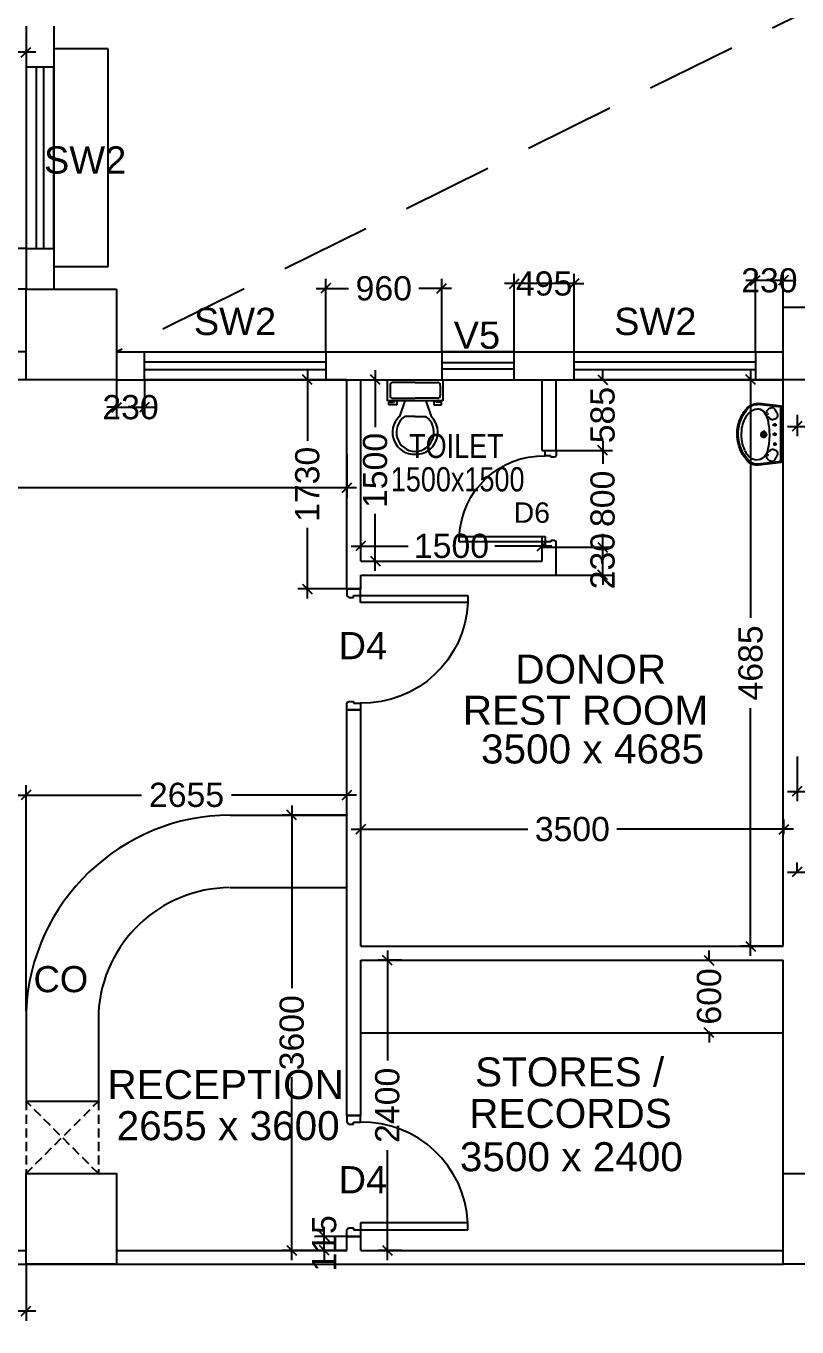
# Model space of a CAD drawing. Extents: x 7897917 to 8423973, y -6487334 to -6173396.
# Drawn here: x 7980594 to 7986973, y -6427477 to -6416719 of the extents above; entities that cross this region are included whole.
import ezdxf
from ezdxf.enums import TextEntityAlignment as Align

# ---------------------------------------------------------------- set-up
doc = ezdxf.new("R2010")
doc.units = 0
doc.header["$LTSCALE"] = 600
doc.header["$MEASUREMENT"] = 0
doc.header["$PDMODE"] = 35
for name, pattern in [('DASHED2', [0.375, 0.25, -0.125]), ('HIDDEN', [0.375, 0.25, -0.125]), ('HIDDEN2', [0.1875, 0.125, -0.0625])]:
    doc.linetypes.add(name, pattern=pattern)
doc.layers.get('0').update_dxf_attribs({"linetype": 'CONTINUOUS'})
doc.layers.get('Defpoints').update_dxf_attribs({"linetype": 'CONTINUOUS'})
for name, color, linetype in [('chajja', 7, 'CONTINUOUS'), ('Counter', 7, 'CONTINUOUS'), ('DOOR', 32, 'CONTINUOUS'), ('Duct', 8, 'CONTINUOUS'), ('furniture', 33, 'CONTINUOUS'), ('joinery', 7, 'CONTINUOUS'), ('LA-column', 3, 'CONTINUOUS'), ('REVISIONS', 6, 'CONTINUOUS'), ('Room Dim', 1, 'CONTINUOUS'), ('TEXT', 6, 'CONTINUOUS'), ('Toi-Euip', 8, 'CONTINUOUS'), ('toi-fix', 46, 'CONTINUOUS'), ('Walls', 7, 'CONTINUOUS'), ('WIN', 151, 'CONTINUOUS'), ('Working Dim', 5, 'CONTINUOUS')]:
    doc.layers.add(name, color=color, linetype=linetype)
doc.styles.add('ari', font='arial.ttf')
doc.styles.add('ARIAL', font='arial.ttf')
doc.dimstyles.new('int. dim', dxfattribs={"dimtxt": 450, "dimasz": 80, "dimexe": 80, "dimexo": 0, "dimgap": 70, "dimtad": 0, "dimdec": 0, "dimzin": 12, "dimdsep": 46, "dimtxsty": 'ari', "dimblk": 'OBLIQUE', "dimcen": 2, "dimdle": 80, "dimclrd": 256, "dimclre": 256, "dimclrt": 6, "dimadec": 0, "dimazin": 0, "dimtfac": 1, "dimtdec": 0, "dimtix": 1, "dimtmove": 2, "dimatfit": 3, "dimfxl": 1, "dimtolj": 1, "dimtzin": 0, "dimlwd": -1, "dimlwe": -1, "dimarcsym": 0})

# ---------------------------------------------------------------- blocks, each defined once
blk = doc.blocks.new('_Oblique')
at = {"color": 0, "linetype": 'ByBlock', "lineweight": -2}
blk.add_line((-0.5, -0.5), (0.5, 0.5), dxfattribs=at)
blk = doc.blocks.new('*D986')
at = {"layer": 'Defpoints', "color": 0, "transparency": 16777216}
for p in [(7981344, -6419644, 2), (7981574, -6419644, 2), (7981574, -6419872)]:
    blk.add_point(p, dxfattribs=at)
at = {"layer": 'Working Dim', "transparency": 16777216}
for p, q in [((7981344, -6419644), (7981344, -6419952)), ((7981574, -6419644), (7981574, -6419952)), ((7981344, -6419872), (7981264, -6419872)), ((7981344, -6419872), (7981574, -6419872)), ((7981574, -6419872), (7981654, -6419872))]:
    blk.add_line(p, q, dxfattribs=at)
at = {"layer": 'Working Dim', "transparency": 16777216, "xscale": 80, "yscale": 80, "zscale": 80}
blk.add_blockref('_Oblique', (7981344, -6419872), dxfattribs=at)
at = {"layer": 'Working Dim', "transparency": 16777216, "xscale": 80, "yscale": 80, "zscale": 80, "rotation": 180}
blk.add_blockref('_Oblique', (7981574, -6419872), dxfattribs=at)
at = {"layer": 'Working Dim', "color": 6, "transparency": 16777216, "insert": (7981459, -6419872), "char_height": 200, "attachment_point": 5, "style": 'ari'}
blk.add_mtext('\\A1;230', dxfattribs=at)
blk = doc.blocks.new('1000')
at = {"layer": 'DOOR'}
for p, q in [((0, -100), (0, 0)), ((0, 0), (49.7, 0)), ((49.7, 0), (49.7, -2.2)), ((63.2, -49.5), (49.7, -49.5)), ((49.7, -49.5), (49.7, -100)), ((63.2, -13.5), (61, -13.5)), ((63.2, -13.5), (63.2, -49.5)), ((836.8, -13.5), (836.8, -49.5)), ((836.8, -13.5), (839, -13.5)), ((836.8, -49.5), (850.3, -49.5)), ((850.3, 0), (850.3, -2.2)), ((900, 0), (850.3, 0)), ((850.3, -49.5), (850.3, -100)), ((900, -100), (900, 0)), ((49.7, -100), (0, -100)), ((49.7, -100), (49.7, -900.6)), ((100.2, -100), (49.7, -100)), ((100.2, -900.6), (100.2, -100)), ((850.3, -100), (900, -100)), ((49.7, -900.6), (100.2, -900.6))]:
    blk.add_line(p, q, dxfattribs=at)
for centre, major_axis, start_param, end_param in [((49.7, -13.5), (-7.95, 7.95), 3.926991, 5.497787), ((850.3, -13.5), (7.95, 7.95), 0.785398, 2.356194)]:
    blk.add_ellipse(centre, major_axis=major_axis, ratio=1, start_param=start_param, end_param=end_param, dxfattribs=at)
at = {"layer": 'DOOR', "color": 145}
blk.add_ellipse((64.3, -115.3), major_axis=(-519.7, 589.8), ratio=1, start_param=2.464943, end_param=4.009476, dxfattribs=at)
blk = doc.blocks.new('*D1545')
at = {"layer": 'Defpoints', "color": 0, "transparency": 16777216}
for p in [(7986864, -6423361), (7983364, -6423401, 14), (7986864, -6423402, 14)]:
    blk.add_point(p, dxfattribs=at)
at = {"layer": 'Working Dim', "transparency": 16777216}
for p, q in [((7983284, -6423361), (7984746, -6423361)), ((7983364, -6423401), (7983364, -6423281)), ((7986944, -6423361), (7985482, -6423361)), ((7986864, -6423402), (7986864, -6423281))]:
    blk.add_line(p, q, dxfattribs=at)
at = {"layer": 'Working Dim', "transparency": 16777216, "xscale": 80, "yscale": 80, "zscale": 80, "rotation": 180}
blk.add_blockref('_Oblique', (7983364, -6423361), dxfattribs=at)
at = {"layer": 'Working Dim', "transparency": 16777216, "xscale": 80, "yscale": 80, "zscale": 80}
blk.add_blockref('_Oblique', (7986864, -6423361), dxfattribs=at)
at = {"layer": 'Working Dim', "color": 6, "transparency": 16777216, "insert": (7985114, -6423361), "char_height": 200, "attachment_point": 5, "style": 'ari'}
blk.add_mtext('\\A1;3500', dxfattribs=at)
blk = doc.blocks.new('*D1546')
at = {"layer": 'Defpoints', "color": 0, "transparency": 16777216}
for p in [(7976994, -6420261, 1), (7983249, -6420261, 10), (7983249, -6420537)]:
    blk.add_point(p, dxfattribs=at)
at = {"layer": 'Working Dim', "transparency": 16777216}
for p, q in [((7976994, -6420261), (7976994, -6420617)), ((7983249, -6420261), (7983249, -6420617)), ((7976914, -6420537), (7979752, -6420537)), ((7983329, -6420537), (7980491, -6420537))]:
    blk.add_line(p, q, dxfattribs=at)
at = {"layer": 'Working Dim', "transparency": 16777216, "xscale": 80, "yscale": 80, "zscale": 80, "rotation": 180}
blk.add_blockref('_Oblique', (7976994, -6420537), dxfattribs=at)
at = {"layer": 'Working Dim', "transparency": 16777216, "xscale": 80, "yscale": 80, "zscale": 80}
blk.add_blockref('_Oblique', (7983249, -6420537), dxfattribs=at)
at = {"layer": 'Working Dim', "color": 6, "transparency": 16777216, "insert": (7980121, -6420537), "char_height": 200, "attachment_point": 5, "style": 'ari'}
blk.add_mtext('\\A1;6255', dxfattribs=at)
blk = doc.blocks.new('*D1550')
at = {"layer": 'Defpoints', "color": 0, "transparency": 16777216}
for p in [(7983584, -6424444), (7983704, -6424444, 9), (7983704, -6426844, 4)]:
    blk.add_point(p, dxfattribs=at)
at = {"layer": 'Working Dim', "transparency": 16777216}
for p, q in [((7983704, -6424444), (7983504, -6424444)), ((7983584, -6424364), (7983584, -6425274)), ((7983584, -6426924), (7983584, -6426014)), ((7983704, -6426844), (7983504, -6426844))]:
    blk.add_line(p, q, dxfattribs=at)
at = {"layer": 'Working Dim', "transparency": 16777216, "xscale": 80, "yscale": 80, "zscale": 80}
for p, rotation in [((7983584, -6424444), 90), ((7983584, -6426844), 270)]:
    blk.add_blockref('_Oblique', p, dxfattribs=dict(at, rotation=rotation))
at = {"layer": 'Working Dim', "color": 6, "transparency": 16777216, "insert": (7983584, -6425644), "char_height": 200, "attachment_point": 5, "rotation": 90, "style": 'ari'}
blk.add_mtext('\\A1;2400', dxfattribs=at)
blk = doc.blocks.new('*D1552')
at = {"layer": 'Defpoints', "color": 0, "transparency": 16777216}
for p in [(7983249, -6423244, 9), (7982793, -6426844), (7983249, -6426844, 4)]:
    blk.add_point(p, dxfattribs=at)
at = {"layer": 'Working Dim', "transparency": 16777216}
for p, q in [((7982793, -6423164), (7982793, -6424675)), ((7983249, -6423244), (7982713, -6423244)), ((7982793, -6426924), (7982793, -6425412)), ((7983249, -6426844), (7982713, -6426844))]:
    blk.add_line(p, q, dxfattribs=at)
at = {"layer": 'Working Dim', "transparency": 16777216, "xscale": 80, "yscale": 80, "zscale": 80}
for p, rotation in [((7982793, -6423244), 90), ((7982793, -6426844), 270)]:
    blk.add_blockref('_Oblique', p, dxfattribs=dict(at, rotation=rotation))
at = {"layer": 'Working Dim', "color": 6, "transparency": 16777216, "insert": (7982793, -6425044), "char_height": 200, "attachment_point": 5, "rotation": 90, "style": 'ari'}
blk.add_mtext('\\A1;3600', dxfattribs=at)
blk = doc.blocks.new('*D1553')
at = {"layer": 'Defpoints', "color": 0, "transparency": 16777216}
for p in [(7986859, -6419644, 2), (7986589, -6424329), (7986859, -6424329, 9)]:
    blk.add_point(p, dxfattribs=at)
at = {"layer": 'Working Dim', "transparency": 16777216}
for p, q in [((7986589, -6419564), (7986589, -6421613)), ((7986859, -6419644), (7986509, -6419644)), ((7986589, -6424409), (7986589, -6422360)), ((7986859, -6424329), (7986509, -6424329))]:
    blk.add_line(p, q, dxfattribs=at)
at = {"layer": 'Working Dim', "transparency": 16777216, "xscale": 80, "yscale": 80, "zscale": 80}
for p, rotation in [((7986589, -6419644), 90), ((7986589, -6424329), 270)]:
    blk.add_blockref('_Oblique', p, dxfattribs=dict(at, rotation=rotation))
at = {"layer": 'Working Dim', "color": 6, "transparency": 16777216, "insert": (7986589, -6421986), "char_height": 200, "attachment_point": 5, "rotation": 90, "style": 'ari'}
blk.add_mtext('\\A1;4685', dxfattribs=at)
blk = doc.blocks.new('*D1554')
at = {"layer": 'Defpoints', "color": 0, "transparency": 16777216}
for p in [(7986974, -6419934, 13), (7993494, -6419934, 2), (7993494, -6420030)]:
    blk.add_point(p, dxfattribs=at)
at = {"layer": 'Working Dim', "transparency": 16777216}
for p, q in [((7986974, -6419934), (7986974, -6420110)), ((7993494, -6419934), (7993494, -6420110)), ((7986894, -6420030), (7989865, -6420030)), ((7993574, -6420030), (7990603, -6420030))]:
    blk.add_line(p, q, dxfattribs=at)
at = {"layer": 'Working Dim', "transparency": 16777216, "xscale": 80, "yscale": 80, "zscale": 80, "rotation": 180}
blk.add_blockref('_Oblique', (7986974, -6420030), dxfattribs=at)
at = {"layer": 'Working Dim', "transparency": 16777216, "xscale": 80, "yscale": 80, "zscale": 80}
blk.add_blockref('_Oblique', (7993494, -6420030), dxfattribs=at)
at = {"layer": 'Working Dim', "color": 6, "transparency": 16777216, "insert": (7990234, -6420030), "char_height": 200, "attachment_point": 5, "style": 'ari'}
blk.add_mtext('\\A1;6520', dxfattribs=at)
blk = doc.blocks.new('A$C70ED7303')
at = {"layer": 'toi-fix', "color": 8}
for p, q in [((0, 0), (229, 0)), ((229, 0), (229, -174)), ((-229, 0), (0, 0)), ((-229, -174), (-229, 0)), ((-207, -44), (-207, -131)), ((0, -22), (-185, -22)), ((0, -22), (185, -22)), ((207, -44), (207, -131)), ((229, -174), (-229, -174)), ((-218, -207), (-218, -185)), ((-218, -185), (-174, -185)), ((-153, -207), (-218, -207)), ((-185, -153), (0, -153)), ((-174, -185), (-174, -174)), ((-153, -174), (-153, -207)), ((-87, -174), (-131, -305)), ((185, -153), (0, -153)), ((87, -174), (131, -305)), ((153, -174), (153, -207)), ((153, -207), (218, -207)), ((174, -185), (174, -174)), ((218, -185), (174, -185)), ((218, -207), (218, -185)), ((0, -305), (-87, -305)), ((0, -305), (87, -305))]:
    blk.add_line(p, q, dxfattribs=at)
for centre, major_axis, start_param, end_param in [((-188, -41), (13.6, -13.6), 2.214297, 4.068888), ((188, -41), (13.6, -13.6), 0.643501, 2.498091), ((-188, -134), (-13.6, -13.6), 5.35589, 7.21048), ((188, -134), (-13.6, -13.6), 0.643501, 2.498091), ((-7, -436), (-128, -128), 4.686239, 7.105146), ((5, -435), (-113, -113), 4.541602, 7.039318), ((7, -436), (56, -172), -0.351019, 2.067888), ((-5, -435), (-113, -113), 0.814663, 3.31238)]:
    blk.add_ellipse(centre, major_axis=major_axis, ratio=1, start_param=start_param, end_param=end_param, dxfattribs=at)
blk = doc.blocks.new('A$C5FEC0201')
at = {"layer": 'Toi-Euip'}
for p, q in [((0, 473), (185, 494)), ((0, 465), (191, 487)), ((0, 473), (0, 21)), ((10, 458), (10, 40)), ((72, 323), (39, 323)), ((54, 310), (54, 337)), ((72, 248), (39, 248)), ((54, 236), (54, 262)), ((173, 246), (112, 246)), ((143, 277), (143, 216)), ((67, 169), (39, 169)), ((54, 156), (54, 183)), ((0, 29), (191, 7)), ((0, 21), (185, 0))]:
    blk.add_line(p, q, dxfattribs=at)
for centre, radius in [((54, 323), 6.43), ((54, 248), 6.43), ((143, 246), 21.6), ((143, 246), 15.5), ((143, 246), 10.9), ((54, 169), 6.43)]:
    blk.add_circle(centre, radius, dxfattribs=at)
for centre, radius, start, end in [((-15, 454), 24.7, 11.1451, 53.7785), ((155, 371), 126, 140.5982, 160.4136), ((76, 442), 20.7, 62.4908, 153.191), ((68, 406), 56.9, 34.9669, 71.6496), ((101, 427), 17.9, 320.4642, 39.5358), ((203, 375), 80.1, 113.693, 156.3813), ((191, 356), 94.7, 75.5854, 102.6546), ((195, 411), 83.2, 73.2392, 96.9959), ((198, 409), 78.1, 56.7911, 95.1402), ((173, 329), 126, 27.7975, 70.6946), ((197, 387), 106, 42.34, 78.5521), ((182, 367), 123, 31.8415, 61.2146), ((66, 263), 287, 13.6801, 43.1199), ((135, 301), 200, 16.9894, 40.6854), ((66, 397), 34, 151.9192, 201.3561), ((75, 413), 49.2, 215.0585, 257.193), ((73, 396), 31.9, 253.9654, 299.9209), ((114, 361), 26.8, 118.2715, 163.614), ((898, 213), 801, 171.2228, 177.52), ((107, 378), 8.55, 353.1526, 127.3039), ((273, 323), 167, 149.5902, 175.9719), ((120, 410), 8.6, 136.0403, 216.1074), ((121, 409), 8.72, 204.5104, 300.3287), ((73, 260), 247, 0.5187, 31.0564), ((45, 247), 303, 336.1951, 21.8497), ((83, 251), 274, 347.1391, 16.8516), ((830, 250), 732, 180.2431, 185.5482), ((23, 243), 298, 335.4107, 3.8454), ((66, 95), 34, 158.6439, 208.0808), ((75, 79), 49.2, 102.807, 144.9415), ((73, 96), 31.9, 60.0791, 106.0346), ((114, 132), 26.8, 196.386, 241.7285), ((397, 201), 296, 184.2321, 193.8267), ((107, 113), 7.39, 228.2984, 348.6803), ((218, 146), 110, 188.0202, 245.0221), ((164, 170), 140, 301.8603, 338.3132), ((67, 229), 275, 316.2173, 337.6674), ((60, 236), 294, 316.3845, 351.023), ((-16, 41), 25.7, 308.7487, 358.5796), ((155, 121), 126, 199.5864, 219.4018), ((76, 50), 20.7, 206.809, 297.5092), ((68, 86), 56.9, 288.3504, 325.0331), ((120, 82), 8.6, 143.8926, 223.9597), ((121, 84), 7.73, 75.1523, 157.9307), ((101, 65), 17.9, 320.4642, 39.5358), ((200, 112), 70.9, 246.7779, 302.4081), ((198, 99), 99.5, 262.3942, 318.6169), ((196, 102), 94.4, 267.2238, 318.0895)]:
    blk.add_arc(centre, radius, start, end, dxfattribs=at)
blk = doc.blocks.new('*D1558')
at = {"layer": 'Defpoints', "color": 0, "transparency": 16777216}
for p in [(7983364, -6421019), (7983364, -6421144, 2), (7984864, -6421144, 2)]:
    blk.add_point(p, dxfattribs=at)
at = {"layer": 'Working Dim', "transparency": 16777216}
for p, q in [((7983364, -6421144), (7983364, -6420939)), ((7984864, -6421144), (7984864, -6420939)), ((7983284, -6421019), (7983755, -6421019)), ((7984944, -6421019), (7984473, -6421019))]:
    blk.add_line(p, q, dxfattribs=at)
at = {"layer": 'Working Dim', "transparency": 16777216, "xscale": 80, "yscale": 80, "zscale": 80, "rotation": 180}
blk.add_blockref('_Oblique', (7983364, -6421019), dxfattribs=at)
at = {"layer": 'Working Dim', "transparency": 16777216, "xscale": 80, "yscale": 80, "zscale": 80}
blk.add_blockref('_Oblique', (7984864, -6421019), dxfattribs=at)
at = {"layer": 'Working Dim', "color": 6, "transparency": 16777216, "insert": (7984114, -6421019), "char_height": 200, "attachment_point": 5, "style": 'ari'}
blk.add_mtext('\\A1;1500', dxfattribs=at)
blk = doc.blocks.new('*D1559')
at = {"layer": 'Defpoints', "color": 0, "transparency": 16777216}
for p in [(7983364, -6419644, 9), (7983364, -6421144, 11), (7983483, -6421144)]:
    blk.add_point(p, dxfattribs=at)
at = {"layer": 'Working Dim', "transparency": 16777216}
for p, q in [((7983483, -6419564), (7983483, -6420035)), ((7983364, -6419644), (7983563, -6419644)), ((7983483, -6421224), (7983483, -6420753)), ((7983364, -6421144), (7983563, -6421144))]:
    blk.add_line(p, q, dxfattribs=at)
at = {"layer": 'Working Dim', "transparency": 16777216, "xscale": 80, "yscale": 80, "zscale": 80}
for p, rotation in [((7983483, -6419644), 90), ((7983483, -6421144), 270)]:
    blk.add_blockref('_Oblique', p, dxfattribs=dict(at, rotation=rotation))
at = {"layer": 'Working Dim', "color": 6, "transparency": 16777216, "insert": (7983483, -6420394), "char_height": 200, "attachment_point": 5, "rotation": 90, "style": 'ari'}
blk.add_mtext('\\A1;1500', dxfattribs=at)
blk = doc.blocks.new('*D1666')
at = {"layer": 'Defpoints', "color": 0, "transparency": 16777216}
for p in [(7979544, -6426959, 16), (7980594, -6426959, 19), (7979544, -6427346)]:
    blk.add_point(p, dxfattribs=at)
at = {"layer": 'Working Dim', "transparency": 16777216}
for p, q in [((7979544, -6426959), (7979544, -6427426)), ((7980594, -6426959), (7980594, -6427426)), ((7979464, -6427346), (7979710, -6427346)), ((7980674, -6427346), (7980428, -6427346))]:
    blk.add_line(p, q, dxfattribs=at)
at = {"layer": 'Working Dim', "transparency": 16777216, "xscale": 80, "yscale": 80, "zscale": 80, "rotation": 180}
blk.add_blockref('_Oblique', (7979544, -6427346), dxfattribs=at)
at = {"layer": 'Working Dim', "transparency": 16777216, "xscale": 80, "yscale": 80, "zscale": 80}
blk.add_blockref('_Oblique', (7980594, -6427346), dxfattribs=at)
at = {"layer": 'Working Dim', "color": 6, "transparency": 16777216, "insert": (7980069, -6427346), "char_height": 200, "attachment_point": 5, "style": 'ari'}
blk.add_mtext('\\A1;1050', dxfattribs=at)
blk = doc.blocks.new('*D1667')
at = {"layer": 'Defpoints', "color": 0, "transparency": 16777216}
for p in [(7986974, -6423716, 14), (7993494, -6423716, 2), (7993494, -6423716)]:
    blk.add_point(p, dxfattribs=at)
at = {"layer": 'Working Dim', "transparency": 16777216}
for p, q in [((7986974, -6423716), (7986974, -6423636)), ((7986894, -6423716), (7989865, -6423716)), ((7993574, -6423716), (7990603, -6423716)), ((7993494, -6423716), (7993494, -6423796))]:
    blk.add_line(p, q, dxfattribs=at)
at = {"layer": 'Working Dim', "transparency": 16777216, "xscale": 80, "yscale": 80, "zscale": 80, "rotation": 180}
blk.add_blockref('_Oblique', (7986974, -6423716), dxfattribs=at)
at = {"layer": 'Working Dim', "transparency": 16777216, "xscale": 80, "yscale": 80, "zscale": 80}
blk.add_blockref('_Oblique', (7993494, -6423716), dxfattribs=at)
at = {"layer": 'Working Dim', "color": 6, "transparency": 16777216, "insert": (7990234, -6423716), "char_height": 200, "attachment_point": 5, "style": 'ari'}
blk.add_mtext('\\A1;6520', dxfattribs=at)
blk = doc.blocks.new('*D1668')
at = {"layer": 'Defpoints', "color": 0, "transparency": 16777216}
for p in [(7986233, -6424444, 9), (7986246, -6424444), (7986233, -6425044, 9)]:
    blk.add_point(p, dxfattribs=at)
at = {"layer": 'Working Dim', "transparency": 16777216}
for p, q in [((7986233, -6424444), (7986326, -6424444)), ((7986246, -6424444), (7986246, -6424364)), ((7986246, -6424444), (7986246, -6424453)), ((7986233, -6425044), (7986326, -6425044)), ((7986246, -6425044), (7986246, -6425035)), ((7986246, -6425044), (7986246, -6425124))]:
    blk.add_line(p, q, dxfattribs=at)
at = {"layer": 'Working Dim', "transparency": 16777216, "xscale": 80, "yscale": 80, "zscale": 80}
for p, rotation in [((7986246, -6424444), 270), ((7986246, -6425044), 90)]:
    blk.add_blockref('_Oblique', p, dxfattribs=dict(at, rotation=rotation))
at = {"layer": 'Working Dim', "color": 6, "transparency": 16777216, "insert": (7986246, -6424744), "char_height": 200, "attachment_point": 5, "rotation": 90, "style": 'ari'}
blk.add_mtext('\\A1;600', dxfattribs=at)
blk = doc.blocks.new('*D1669')
at = {"layer": 'Defpoints', "color": 0, "transparency": 16777216}
for p in [(7986974, -6422759, 3), (7987834, -6422759), (7987834, -6423049)]:
    blk.add_point(p, dxfattribs=at)
at = {"layer": 'Working Dim', "transparency": 16777216}
for p, q in [((7986974, -6422759), (7986974, -6423129)), ((7987834, -6422759), (7987834, -6423129)), ((7986894, -6423049), (7987113, -6423049)), ((7987914, -6423049), (7987695, -6423049))]:
    blk.add_line(p, q, dxfattribs=at)
at = {"layer": 'Working Dim', "transparency": 16777216, "xscale": 80, "yscale": 80, "zscale": 80, "rotation": 180}
blk.add_blockref('_Oblique', (7986974, -6423049), dxfattribs=at)
at = {"layer": 'Working Dim', "transparency": 16777216, "xscale": 80, "yscale": 80, "zscale": 80}
blk.add_blockref('_Oblique', (7987834, -6423049), dxfattribs=at)
at = {"layer": 'Working Dim', "color": 6, "transparency": 16777216, "insert": (7987404, -6423049), "char_height": 200, "attachment_point": 5, "style": 'ari'}
blk.add_mtext('\\A1;860', dxfattribs=at)
blk = doc.blocks.new('*D1686')
at = {"layer": 'Defpoints', "color": 0, "transparency": 16777216}
for p in [(7980357, -6418558), (7980594, -6418558, 2), (7980594, -6418894, 19)]:
    blk.add_point(p, dxfattribs=at)
at = {"layer": 'Working Dim', "transparency": 16777216}
for p, q in [((7980357, -6418558), (7980357, -6418478)), ((7980594, -6418558), (7980277, -6418558)), ((7980357, -6418894), (7980357, -6418558)), ((7980594, -6418894), (7980277, -6418894)), ((7980357, -6418894), (7980357, -6418974))]:
    blk.add_line(p, q, dxfattribs=at)
at = {"layer": 'Working Dim', "transparency": 16777216, "xscale": 80, "yscale": 80, "zscale": 80}
for p, rotation in [((7980357, -6418558), 270), ((7980357, -6418894), 90)]:
    blk.add_blockref('_Oblique', p, dxfattribs=dict(at, rotation=rotation))
at = {"layer": 'Working Dim', "color": 6, "transparency": 16777216, "insert": (7980357, -6418726), "char_height": 200, "attachment_point": 5, "rotation": 90, "style": 'ari'}
blk.add_mtext('\\A1;335', dxfattribs=at)
blk = doc.blocks.new('*D1688')
at = {"layer": 'Defpoints', "color": 0, "transparency": 16777216}
for p in [(7976994, -6416845, 2), (7980594, -6416845, 2), (7980594, -6416936)]:
    blk.add_point(p, dxfattribs=at)
at = {"layer": 'Working Dim', "transparency": 16777216}
for p, q in [((7976994, -6416845), (7976994, -6417016)), ((7980594, -6416845), (7980594, -6417016)), ((7976914, -6416936), (7978426, -6416936)), ((7980674, -6416936), (7979162, -6416936))]:
    blk.add_line(p, q, dxfattribs=at)
at = {"layer": 'Working Dim', "transparency": 16777216, "xscale": 80, "yscale": 80, "zscale": 80, "rotation": 180}
blk.add_blockref('_Oblique', (7976994, -6416936), dxfattribs=at)
at = {"layer": 'Working Dim', "transparency": 16777216, "xscale": 80, "yscale": 80, "zscale": 80}
blk.add_blockref('_Oblique', (7980594, -6416936), dxfattribs=at)
at = {"layer": 'Working Dim', "color": 6, "transparency": 16777216, "insert": (7978794, -6416936), "char_height": 200, "attachment_point": 5, "style": 'ari'}
blk.add_mtext('\\A1;3600', dxfattribs=at)
blk = doc.blocks.new('*D2346')
at = {"layer": 'Defpoints', "color": 0, "transparency": 16777216}
for p in [(7986629, -6418823), (7986629, -6419414, 2), (7986859, -6419414, 2)]:
    blk.add_point(p, dxfattribs=at)
at = {"layer": 'Working Dim', "transparency": 16777216}
for p, q in [((7986629, -6419414), (7986629, -6418743)), ((7986859, -6419414), (7986859, -6418743)), ((7986629, -6418823), (7986549, -6418823)), ((7986859, -6418823), (7986629, -6418823)), ((7986859, -6418823), (7986939, -6418823))]:
    blk.add_line(p, q, dxfattribs=at)
at = {"layer": 'Working Dim', "transparency": 16777216, "xscale": 80, "yscale": 80, "zscale": 80}
blk.add_blockref('_Oblique', (7986629, -6418823), dxfattribs=at)
at = {"layer": 'Working Dim', "transparency": 16777216, "xscale": 80, "yscale": 80, "zscale": 80, "rotation": 180}
blk.add_blockref('_Oblique', (7986859, -6418823), dxfattribs=at)
at = {"layer": 'Working Dim', "color": 6, "transparency": 16777216, "insert": (7986744, -6418823), "char_height": 200, "attachment_point": 5, "style": 'ari'}
blk.add_mtext('\\A1;230', dxfattribs=at)
blk = doc.blocks.new('*D2347')
at = {"layer": 'Defpoints', "color": 0, "transparency": 16777216}
for p in [(7984634, -6418849), (7984634, -6419414, 9), (7985129, -6419414, 2)]:
    blk.add_point(p, dxfattribs=at)
at = {"layer": 'Working Dim', "transparency": 16777216}
for p, q in [((7984634, -6418849), (7984554, -6418849)), ((7984634, -6419414), (7984634, -6418769)), ((7985129, -6418849), (7984634, -6418849)), ((7985129, -6419414), (7985129, -6418769)), ((7985129, -6418849), (7985209, -6418849))]:
    blk.add_line(p, q, dxfattribs=at)
at = {"layer": 'Working Dim', "transparency": 16777216, "xscale": 80, "yscale": 80, "zscale": 80}
blk.add_blockref('_Oblique', (7984634, -6418849), dxfattribs=at)
at = {"layer": 'Working Dim', "transparency": 16777216, "xscale": 80, "yscale": 80, "zscale": 80, "rotation": 180}
blk.add_blockref('_Oblique', (7985129, -6418849), dxfattribs=at)
at = {"layer": 'Working Dim', "color": 6, "transparency": 16777216, "insert": (7984881, -6418849), "char_height": 200, "attachment_point": 5, "style": 'ari'}
blk.add_mtext('\\A1;495', dxfattribs=at)
blk = doc.blocks.new('*D2348')
at = {"layer": 'Defpoints', "color": 0, "transparency": 16777216}
for p in [(7984034, -6418889), (7983074, -6419414, 2), (7984034, -6419414, 9)]:
    blk.add_point(p, dxfattribs=at)
at = {"layer": 'Working Dim', "transparency": 16777216}
for p, q in [((7983074, -6419414), (7983074, -6418809)), ((7984034, -6419414), (7984034, -6418809)), ((7982994, -6418889), (7983263, -6418889)), ((7984114, -6418889), (7983845, -6418889))]:
    blk.add_line(p, q, dxfattribs=at)
at = {"layer": 'Working Dim', "transparency": 16777216, "xscale": 80, "yscale": 80, "zscale": 80, "rotation": 180}
blk.add_blockref('_Oblique', (7983074, -6418889), dxfattribs=at)
at = {"layer": 'Working Dim', "transparency": 16777216, "xscale": 80, "yscale": 80, "zscale": 80}
blk.add_blockref('_Oblique', (7984034, -6418889), dxfattribs=at)
at = {"layer": 'Working Dim', "color": 6, "transparency": 16777216, "insert": (7983554, -6418889), "char_height": 200, "attachment_point": 5, "style": 'ari'}
blk.add_mtext('\\A1;960', dxfattribs=at)
blk = doc.blocks.new('*D2349')
at = {"layer": 'Defpoints', "color": 0, "transparency": 16777216}
for p in [(7983249, -6419644, 9), (7982922, -6421374), (7983249, -6421374, 2)]:
    blk.add_point(p, dxfattribs=at)
at = {"layer": 'Working Dim', "transparency": 16777216}
for p, q in [((7982922, -6419564), (7982922, -6420150)), ((7983249, -6419644), (7982842, -6419644)), ((7982922, -6421454), (7982922, -6420868)), ((7983249, -6421374), (7982842, -6421374))]:
    blk.add_line(p, q, dxfattribs=at)
at = {"layer": 'Working Dim', "transparency": 16777216, "xscale": 80, "yscale": 80, "zscale": 80}
for p, rotation in [((7982922, -6419644), 90), ((7982922, -6421374), 270)]:
    blk.add_blockref('_Oblique', p, dxfattribs=dict(at, rotation=rotation))
at = {"layer": 'Working Dim', "color": 6, "transparency": 16777216, "insert": (7982922, -6420509), "char_height": 200, "attachment_point": 5, "rotation": 90, "style": 'ari'}
blk.add_mtext('\\A1;1730', dxfattribs=at)
blk = doc.blocks.new('*D2350')
at = {"layer": 'Defpoints', "color": 0, "transparency": 16777216}
for p in [(7984979, -6421029, 2), (7985365, -6421029), (7984979, -6421259, 2)]:
    blk.add_point(p, dxfattribs=at)
at = {"layer": 'Working Dim', "transparency": 16777216}
for p, q in [((7985365, -6421029), (7985365, -6420949)), ((7984979, -6421029), (7985445, -6421029)), ((7985365, -6421259), (7985365, -6421029)), ((7984979, -6421259), (7985445, -6421259)), ((7985365, -6421259), (7985365, -6421339))]:
    blk.add_line(p, q, dxfattribs=at)
at = {"layer": 'Working Dim', "transparency": 16777216, "xscale": 80, "yscale": 80, "zscale": 80}
for p, rotation in [((7985365, -6421029), 270), ((7985365, -6421259), 90)]:
    blk.add_blockref('_Oblique', p, dxfattribs=dict(at, rotation=rotation))
at = {"layer": 'Working Dim', "color": 6, "transparency": 16777216, "insert": (7985365, -6421144), "char_height": 200, "attachment_point": 5, "rotation": 90, "style": 'ari'}
blk.add_mtext('\\A1;230', dxfattribs=at)
blk = doc.blocks.new('*D2351')
at = {"layer": 'Defpoints', "color": 0, "transparency": 16777216}
for p in [(7984979, -6420229, 2), (7985365, -6420229), (7984979, -6421029, 2)]:
    blk.add_point(p, dxfattribs=at)
at = {"layer": 'Working Dim', "transparency": 16777216}
for p, q in [((7985365, -6420149), (7985365, -6420338)), ((7984979, -6420229), (7985445, -6420229)), ((7985365, -6421109), (7985365, -6420919)), ((7984979, -6421029), (7985445, -6421029))]:
    blk.add_line(p, q, dxfattribs=at)
at = {"layer": 'Working Dim', "transparency": 16777216, "xscale": 80, "yscale": 80, "zscale": 80}
for p, rotation in [((7985365, -6420229), 90), ((7985365, -6421029), 270)]:
    blk.add_blockref('_Oblique', p, dxfattribs=dict(at, rotation=rotation))
at = {"layer": 'Working Dim', "color": 6, "transparency": 16777216, "insert": (7985365, -6420629), "char_height": 200, "attachment_point": 5, "rotation": 90, "style": 'ari'}
blk.add_mtext('\\A1;800', dxfattribs=at)
blk = doc.blocks.new('*D2352')
at = {"layer": 'Defpoints', "color": 0, "transparency": 16777216}
for p in [(7985129, -6419644, 2), (7985365, -6419644), (7984979, -6420229, 2)]:
    blk.add_point(p, dxfattribs=at)
at = {"layer": 'Working Dim', "transparency": 16777216}
for p, q in [((7985365, -6419644), (7985365, -6419564)), ((7985129, -6419644), (7985445, -6419644)), ((7985365, -6419644), (7985365, -6419645)), ((7984979, -6420229), (7985445, -6420229)), ((7985365, -6420229), (7985365, -6420228)), ((7985365, -6420229), (7985365, -6420309))]:
    blk.add_line(p, q, dxfattribs=at)
at = {"layer": 'Working Dim', "transparency": 16777216, "xscale": 80, "yscale": 80, "zscale": 80}
for p, rotation in [((7985365, -6419644), 270), ((7985365, -6420229), 90)]:
    blk.add_blockref('_Oblique', p, dxfattribs=dict(at, rotation=rotation))
at = {"layer": 'Working Dim', "color": 6, "transparency": 16777216, "insert": (7985365, -6419936), "char_height": 200, "attachment_point": 5, "rotation": 90, "style": 'ari'}
blk.add_mtext('\\A1;585', dxfattribs=at)
blk = doc.blocks.new('*D2357')
at = {"layer": 'Defpoints', "color": 0, "transparency": 16777216}
for p in [(7983249, -6423078), (7980594, -6424865, 15), (7983249, -6424865, 16)]:
    blk.add_point(p, dxfattribs=at)
at = {"layer": 'Working Dim', "transparency": 16777216}
for p, q in [((7980594, -6424865), (7980594, -6422998)), ((7983249, -6424865), (7983249, -6422998)), ((7980514, -6423078), (7981550, -6423078)), ((7983329, -6423078), (7982293, -6423078))]:
    blk.add_line(p, q, dxfattribs=at)
at = {"layer": 'Working Dim', "transparency": 16777216, "xscale": 80, "yscale": 80, "zscale": 80, "rotation": 180}
blk.add_blockref('_Oblique', (7980594, -6423078), dxfattribs=at)
at = {"layer": 'Working Dim', "transparency": 16777216, "xscale": 80, "yscale": 80, "zscale": 80}
blk.add_blockref('_Oblique', (7983249, -6423078), dxfattribs=at)
at = {"layer": 'Working Dim', "color": 6, "transparency": 16777216, "insert": (7981922, -6423078), "char_height": 200, "attachment_point": 5, "style": 'ari'}
blk.add_mtext('\\A1;2655', dxfattribs=at)
blk = doc.blocks.new('*D2750')
at = {"layer": 'Defpoints', "color": 0, "transparency": 16777216}
for p in [(7983062, -6426729), (7983249, -6426729, 12), (7983249, -6426844)]:
    blk.add_point(p, dxfattribs=at)
at = {"layer": 'Working Dim', "transparency": 16777216}
for p, q in [((7983062, -6426729), (7983062, -6426649)), ((7983249, -6426729), (7982982, -6426729)), ((7983062, -6426844), (7983062, -6426729)), ((7983249, -6426844), (7982982, -6426844)), ((7983062, -6426844), (7983062, -6426924))]:
    blk.add_line(p, q, dxfattribs=at)
at = {"layer": 'Working Dim', "transparency": 16777216, "xscale": 80, "yscale": 80, "zscale": 80}
for p, rotation in [((7983062, -6426729), 270), ((7983062, -6426844), 90)]:
    blk.add_blockref('_Oblique', p, dxfattribs=dict(at, rotation=rotation))
at = {"layer": 'Working Dim', "color": 6, "transparency": 16777216, "insert": (7983062, -6426786), "char_height": 200, "attachment_point": 5, "rotation": 90, "style": 'ari'}
blk.add_mtext('\\A1;115', dxfattribs=at)

msp = doc.modelspace()

# ---------------------------------------------------------------- linework, layer by layer
at = {"layer": 'chajja', "linetype": 'HIDDEN', "ltscale": 750, "elevation": 2.39}
msp.add_lwpolyline([(7980824.007, -6418708.246), (7981274.007, -6418708.246), (7981274.006, -6416908.246), (7980824.006, -6416908.246)], dxfattribs=at)
at = {"layer": 'Duct', "color": 8, "linetype": 'HIDDEN2', "ltscale": 10}
msp.add_line((7993494.048, -6413414.85, 12.843), (7981344.05, -6419413.735, 16.571), dxfattribs=at)
at = {"layer": 'furniture', "linetype": 'Continuous'}
for p, q in [((7982283.842, -6423243.872, 15.358), (7983249.05, -6423243.678, 9.175)), ((7982282.077, -6423843.872, 15.358), (7983249.05, -6423843.872, 15.358)), ((7980594.046, -6424865.122, 15.358), (7980594.049, -6425609.719, 18.837)), ((7981193.015, -6424880.227, 15.358), (7981193.019, -6425609.718, 18.837)), ((7980594.049, -6425609.719, 14.991), (7981193.019, -6425609.718, 14.991))]:
    msp.add_line(p, q, dxfattribs=at)
at = {"layer": 'furniture', "linetype": 'DASHED2', "ltscale": 0.5, "elevation": 18.837}
msp.add_lwpolyline([(7980594.049, -6425609.719), (7980594.05, -6426208.689), (7981193.019, -6425609.718), (7981193.02, -6426208.688), (7980594.049, -6425609.719)], dxfattribs=at)
at = {"layer": 'furniture', "linetype": 'Continuous'}
for centre, radius, start, end in [((7982291.489, -6424943.087, 15.358), 1699.232, 90.2578276, 177.3702003), ((7982289.793, -6424942.321, 15.358), 1098.534, 90.5737245, 176.7596362)]:
    msp.add_arc(centre, radius, start, end, dxfattribs=at)
at = {"layer": 'LA-column', "color": 2, "flags": 128}
for points, elevation in [([(7981344.05, -6418893.706), (7981344.05, -6419643.706), (7980594.05, -6419643.706), (7980594.05, -6418893.706)], 18.837), ([(7987459.058, -6419643.706), (7986859.058, -6419643.706), (7986859.058, -6419043.706), (7987459.058, -6419043.706)], 9.04), ([(7981344.05, -6426958.688), (7980594.05, -6426958.688), (7980594.05, -6426208.688), (7981344.05, -6426208.688)], 18.837), ([(7987609.058, -6426958.688), (7986859.058, -6426958.688), (7986859.058, -6426208.688), (7987609.058, -6426208.688)], 4.1)]:
    msp.add_lwpolyline(points, close=True, dxfattribs=dict(at, elevation=elevation))
at = {"layer": 'REVISIONS'}
for p, q in [((7980594.05, -6419413.673, 5.131), (7979543.971, -6419413.673, 5.131)), ((7980594.05, -6419643.673, 5.131), (7979543.971, -6419643.673, 5.131)), ((7983249.05, -6421373.751, 11.59), (7983249.05, -6419643.706, 9.345)), ((7983364.06, -6421143.732, 11.292), (7983364.06, -6419643.706, 9.345)), ((7984864.06, -6420228.69, 10.386), (7984864.06, -6419643.706, 9.345)), ((7984979.069, -6420228.69, 10.386), (7984979.069, -6419643.706, 9.345)), ((7986859.058, -6424328.678, 15.119), (7986859.058, -6419643.706, 9.04)), ((7984864.06, -6420228.69, 2.39), (7984979.069, -6420228.69, 2.39)), ((7984864.06, -6421028.721, 2.39), (7984979.069, -6421028.721, 2.39)), ((7984864.06, -6421143.73, 12.015), (7984864.06, -6421028.721, 11.81)), ((7984979.069, -6421258.74, 12.219), (7984979.069, -6421028.721, 11.81)), ((7983364.06, -6421143.732, 2.39), (7984864.06, -6421143.73, 2.39)), ((7983364.06, -6421258.741, 2.39), (7984979.069, -6421258.74, 2.39)), ((7983364.06, -6421373.751, 11.59), (7983364.06, -6421258.741, 11.441)), ((7983249.05, -6421373.751, 2.39), (7983364.06, -6421373.751, 2.39)), ((7986859.058, -6421743.727, 2.39), (7986859.067, -6421743.727, 2.39)), ((7986859.058, -6421858.737, 2.39), (7986859.067, -6421858.737, 2.39)), ((7983249.05, -6425728.626, 17.241), (7983249.05, -6422373.751, 12.888)), ((7983249.05, -6422373.751, 2.39), (7983364.06, -6422373.751, 2.39)), ((7983364.06, -6424328.678, 15.424), (7983364.06, -6422373.751, 12.888)), ((7983364.06, -6424328.678, 9.169), (7986859.058, -6424328.678, 9)), ((7983364.06, -6424443.688, 9.169), (7986859.058, -6424443.688, 9)), ((7983364.06, -6425728.626, 17.241), (7983364.06, -6424443.688, 15.574)), ((7986859.058, -6426208.688, 17.559), (7986859.058, -6424443.688, 15.268)), ((7983249.05, -6425728.626, 4.275), (7983364.06, -6425728.626, 4.27)), ((7983249.05, -6426728.669, 4.275), (7983364.06, -6426728.669, 4.27)), ((7983249.05, -6426843.678, 18.688), (7983249.05, -6426728.669, 18.539)), ((7983364.06, -6426843.678, 18.688), (7983364.06, -6426728.669, 18.539)), ((7979543.968, -6426843.678, 18.888), (7980594.05, -6426843.678, 18.837)), ((7981344.05, -6426843.678, 4.368), (7983249.05, -6426843.678, 4.275)), ((7983364.06, -6426843.678, 4.27), (7986859.058, -6426843.678, 4.1)), ((7979543.968, -6426958.688, 18.888), (7981344.05, -6426958.688, 18.801)), ((7981344.05, -6426958.688, 4.368), (7986859.058, -6426958.688, 4.1))]:
    msp.add_line(p, q, dxfattribs=at)
at = {"layer": 'REVISIONS', "color": 7}
msp.add_line((7983364.06, -6425043.688, 9.169), (7986859.058, -6425043.688, 9), dxfattribs=at)
at = {"layer": 'Walls', "linetype": 'Continuous'}
for p, q in [((7980594.055, -6416718.769, 2.39), (7980594.057, -6418898.753, 2.39)), ((7980824.055, -6416718.769, 2.39), (7980824.057, -6418898.753, 2.39)), ((7981344.05, -6419413.735, 2.39), (7986859.064, -6419413.728, 2.39)), ((7981344.05, -6419643.735, 2.39), (7986859.064, -6419643.727, 2.39))]:
    msp.add_line(p, q, dxfattribs=at)
at = {"layer": 'Walls'}
msp.add_line((7986858.974, -6419273.736, 2.39), (7986858.974, -6419043.736, 2.39), dxfattribs=at)
at = {"layer": 'WIN', "linetype": 'Continuous'}
for points, elevation in [([(7980594.053, -6417058.246), (7980594.053, -6418558.246), (7980824.053, -6418558.246), (7980824.053, -6417058.246)], 2.39), ([(7980676.836, -6417058.246), (7980676.836, -6418558.246), (7980741.269, -6418558.246), (7980741.269, -6417058.246)], 2.39), ([(7981574.05, -6419413.803), (7983074.05, -6419413.803), (7983074.05, -6419643.803), (7981574.05, -6419643.803)], 2.39), ([(7981574.05, -6419496.587), (7983074.05, -6419496.587), (7983074.05, -6419561.02), (7981574.05, -6419561.02)], 2.39), ([(7984034.06, -6419643.718), (7984634.06, -6419643.718), (7984634.06, -6419413.718), (7984034.06, -6419413.718)], 9.345), ([(7984634.06, -6419504.877), (7984034.06, -6419504.877), (7984034.06, -6419552.559), (7984634.06, -6419552.559)], 9.345), ([(7985128.713, -6419413.729), (7986628.713, -6419413.729), (7986628.713, -6419643.729), (7985128.713, -6419643.729)], 2.39), ([(7985128.713, -6419496.512), (7986628.713, -6419496.512), (7986628.713, -6419560.945), (7985128.713, -6419560.945)], 2.39)]:
    msp.add_lwpolyline(points, close=True, dxfattribs=dict(at, elevation=elevation))

# ---------------------------------------------------------------- block references
at = {"layer": 'DOOR', "linetype": 'Continuous'}
for p, xscale, yscale, zscale, rotation in [((7984979.069, -6421028.721, 2.39), -0.888886401429866, 0.8888864004984498, 0.8888864003635222, 269.9999737063662), ((7983249.05, -6421373.751, 11.59), -1.111108001321583, 1.111108001321554, 1.111108000454403, 89.99998684117686), ((7983249.05, -6426728.626, 11.59), 1.111108001321583, 1.111108001321583, 1.111108001321583, 90.00001315882315)]:
    msp.add_blockref('1000', p, dxfattribs=dict(at, xscale=xscale, yscale=yscale, zscale=zscale, rotation=rotation))
at = {"layer": 'Toi-Euip', "xscale": -1.032431937754154, "yscale": 1.032431937754154, "zscale": 1.032431937754154}
msp.add_blockref('A$C5FEC0201', (7986845.34, -6420350.497, 2.39), dxfattribs=at)
at = {"layer": 'toi-fix', "linetype": 'Continuous'}
msp.add_blockref('A$C70ED7303', (7983813.907, -6419643.731, 2.39), dxfattribs=at)

# ---------------------------------------------------------------- texts
at = {"layer": 'Counter', "color": 10, "style": 'ARIAL', "width": 1}
msp.add_text('CO', height=216, dxfattribs=at).set_placement((7980656.103, -6424708.69, 9.76))
at = {"layer": 'joinery', "style": 'ari'}
for s, height, p in [('SW2', 225, (7981083.266, -6417938.765, 2.287)), ('SW2', 225, (7982323.326, -6419273.941)), ('SW2', 225, (7985800.437, -6419273.941)), ('V5', 225, (7984324.682, -6419387.522, 17.765)), ('D6', 168.75, (7984778.94, -6420826.855, 34.359)), ('D4', 225, (7983381.173, -6421955.044, -1.127)), ('D4', 225, (7983381.173, -6426372.333, -1.127))]:
    msp.add_text(s, height=height, dxfattribs=at).set_placement(p, align=Align.CENTER)
at = {"layer": 'Room Dim', "style": 'ARIAL', "width": 0.8}
msp.add_text('1500x1500', height=200, dxfattribs=at).set_placement((7984165.408, -6420567.042, 25890.714), align=Align.CENTER)
at = {"layer": 'Room Dim', "style": 'ARIAL'}
for s, p in [('3500 x 4685', (7985280.969, -6422817.348, 2.39)), ('2655 x 3600', (7982266.447, -6425932.5, 2.39)), ('3500 x 2400', (7985106.014, -6426189.179, 2.39))]:
    msp.add_text(s, height=240, dxfattribs=at).set_placement(p, align=Align.CENTER)
at = {"layer": 'TEXT', "color": 7, "style": 'ARIAL', "width": 0.8}
msp.add_text('TOILET', height=200, dxfattribs=at).set_placement((7984154.759, -6420291.371, -5.607), align=Align.CENTER)
at = {"layer": 'TEXT', "color": 7, "style": 'ARIAL'}
for s, p in [('DONOR ', (7985313.001, -6422156.688, 2.39)), ('REST ROOM', (7985223.075, -6422497.184, 7.521)), ('STORES /', (7985091.697, -6425487.946, -25885.935)), ('RECEPTION', (7982245.803, -6425592.861, -25883.935)), ('RECORDS', (7985098.799, -6425830.894, -25885.935))]:
    msp.add_text(s, height=240, dxfattribs=at).set_placement(p, align=Align.CENTER)

# ---------------------------------------------------------------- dimensions: what is measured, and where the dimension line sits
at = {"layer": 'Working Dim'}
for base, p1, p2, picture, middle in [((7980594.055, -6416935.693), (7976993.881, -6416845.324, 2.39), (7980594.055, -6416845.319, 2.39), '*D1688', (7978793.968, -6416935.693)), ((7984634.06, -6418848.667), (7985128.713, -6419413.729, 2.39), (7984634.06, -6419413.718, 9.345), '*D2347', (7984881.386, -6418848.667)), ((7986628.713, -6418823.342), (7986859.058, -6419413.728, 2.39), (7986628.713, -6419413.728, 2.39), '*D2346', (7986743.885, -6418823.342)), ((7984034.06, -6418889.239), (7983074.05, -6419413.732, 2.39), (7984034.06, -6419413.718, 9.345), '*D2348', (7983554.055, -6418889.239)), ((7981574.05, -6419872.361), (7981344.05, -6419643.735, 2.39), (7981574.05, -6419643.803, 2.39), '*D986', (7981459.05, -6419872.361)), ((7993494.047, -6420030.262, 2.39), (7986974.067, -6419933.948, 15.689), (7993494.047, -6419933.967, 4.779), '*D1554', (7990234.057, -6420030.262, 2.39)), ((7983249.05, -6420537.231), (7976993.877, -6420260.838, 0.801), (7983249.05, -6420260.826, 10.146), '*D1546', (7980121.463, -6420537.231)), ((7983364.06, -6421018.649), (7984864.06, -6421143.73, 2.39), (7983364.06, -6421143.732, 2.39), '*D1558', (7984114.06, -6421018.649)), ((7987833.598, -6423048.803), (7986974.067, -6422758.731, 2.603), (7987833.598, -6422758.731), '*D1669', (7987403.833, -6423048.803)), ((7983249.05, -6423078.304), (7980594.046, -6424865.122, 15.358), (7983249.05, -6424865.121, 16.12), '*D2357', (7981921.548, -6423078.304)), ((7986864.015, -6423361.143), (7983364.06, -6423401.38, 14.221), (7986864.015, -6423402.03, 13.916), '*D1545', (7985114.037, -6423361.143)), ((7993494.048, -6423716.46), (7986974.067, -6423716.46, 14.325), (7993494.048, -6423716.459, 2.39), '*D1667', (7990234.057, -6423716.46)), ((7979543.968, -6427346.053), (7980594.05, -6426958.688, 18.837), (7979543.968, -6426958.688, 15.927), '*D1666', (7980069.009, -6427346.053))]:
    dim = msp.add_linear_dim(base=base, p1=p1, p2=p2, dimstyle='int. dim', override={"dimtxt": 200, "dimarcsym": 1}, dxfattribs=at)
    dim.commit()
    dim.dimension.update_dxf_attribs({"geometry": picture, "text_midpoint": middle})
for base, p1, p2, picture, middle in [((7980357.132, -6418558.246), (7980594.05, -6418893.706, 18.837), (7980594.053, -6418558.246, 2.39), '*D1686', (7980357.132, -6418725.976)), ((7982922.286, -6421373.751), (7983249.05, -6419643.732, 9.345), (7983249.049, -6421373.751, 2.39), '*D2349', (7982922.286, -6420508.742)), ((7983483.361, -6421143.732), (7983364.06, -6419643.706, 9.345), (7983364.06, -6421143.732, 11.292), '*D1559', (7983483.361, -6420393.719)), ((7985364.877, -6419643.729), (7984979.07, -6420228.69, 2.39), (7985128.713, -6419643.729, 2.39), '*D2352', (7985364.877, -6419936.209)), ((7986588.897, -6424328.678), (7986859.064, -6419643.727, 2.39), (7986859.065, -6424328.678, 9), '*D1553', (7986588.897, -6421986.203)), ((7985364.877, -6420228.69), (7984979.07, -6421028.721, 2.39), (7984979.07, -6420228.69, 2.39), '*D2351', (7985364.877, -6420628.705)), ((7985364.877, -6421028.721), (7984979.069, -6421258.74, 2.39), (7984979.07, -6421028.721, 2.39), '*D2350', (7985364.877, -6421143.73)), ((7982792.808, -6426843.678), (7983249.05, -6423243.678, 9.175), (7983249.049, -6426843.678, 4.275), '*D1552', (7982792.808, -6425043.678)), ((7983584.336, -6424443.688), (7983703.835, -6426843.678, 4.253), (7983703.835, -6424443.688, 9.153), '*D1550', (7983584.336, -6425643.683)), ((7986245.832, -6424443.688), (7986232.718, -6425043.688, 9.03), (7986232.718, -6424443.688, 9.03), '*D1668', (7986245.832, -6424743.688)), ((7983062.432, -6426728.616), (7983249.049, -6426843.678), (7983249.05, -6426728.616, 11.59), '*D2750', (7983062.432, -6426786.147))]:
    dim = msp.add_linear_dim(base=base, p1=p1, p2=p2, angle=90, dimstyle='int. dim', override={"dimtxt": 200, "dimarcsym": 1}, dxfattribs=at)
    dim.commit()
    dim.dimension.update_dxf_attribs({"geometry": picture, "text_midpoint": middle})

doc.saveas('drawing.dxf')
